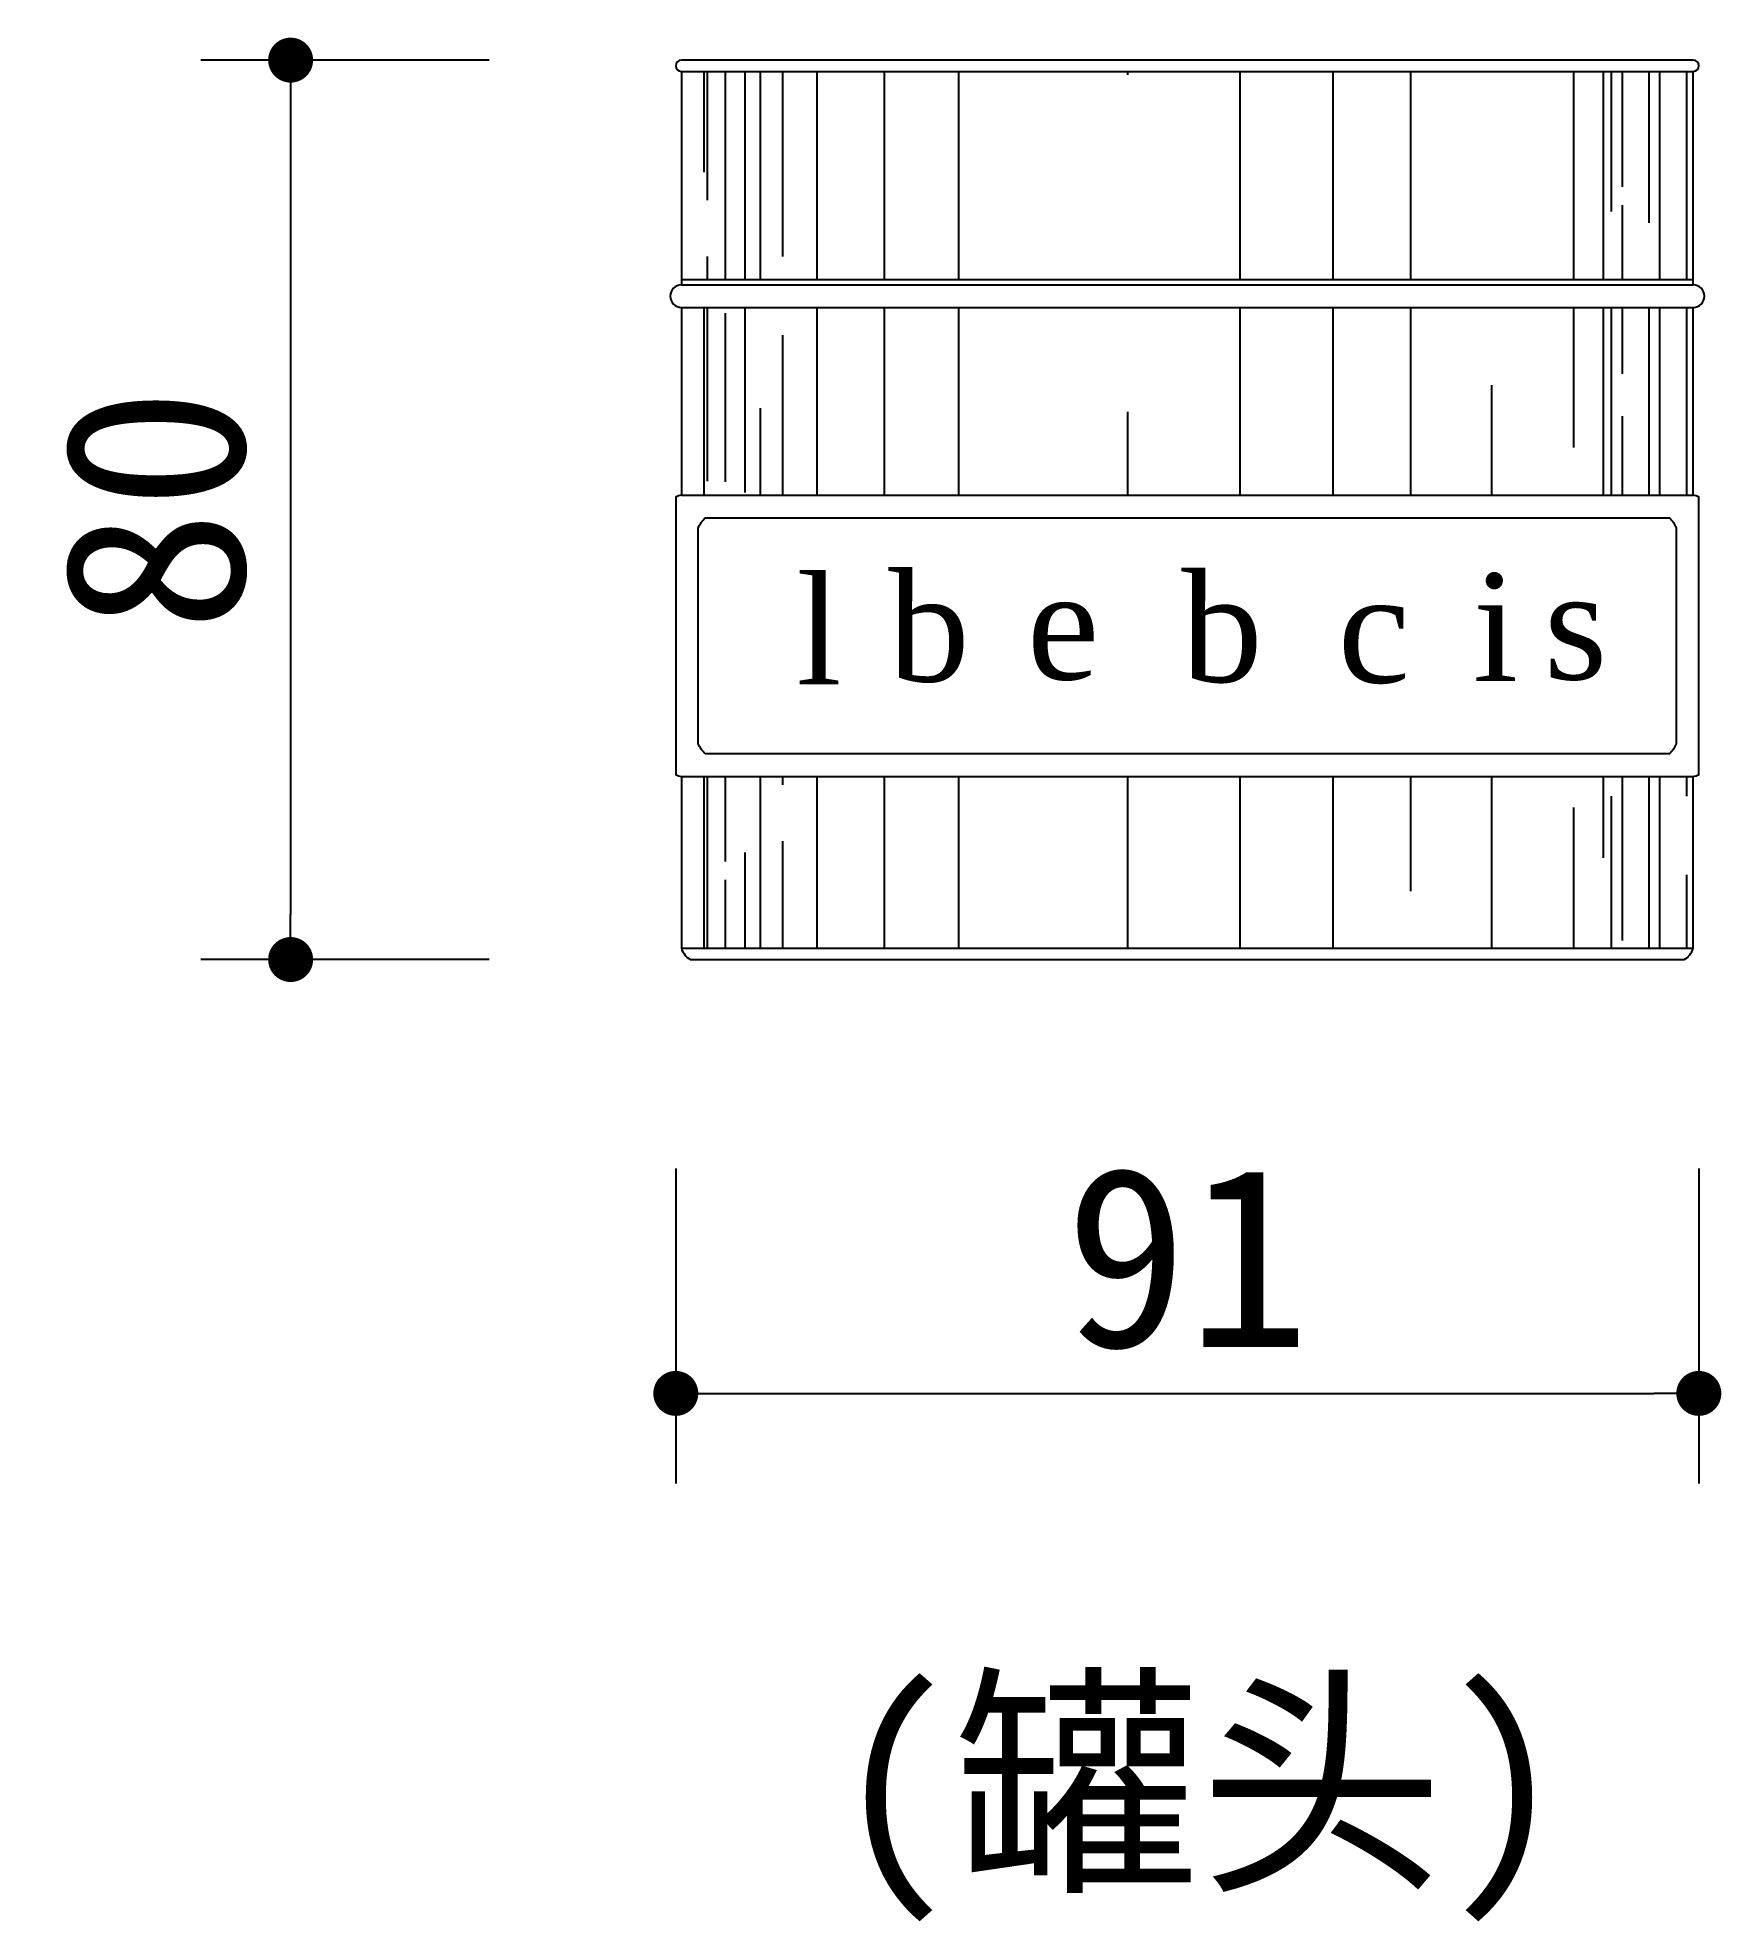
# Model space of a CAD drawing. Extents: x 636 to 786, y 1488 to 1655.
import ezdxf
from ezdxf.enums import TextEntityAlignment as Align

# ---------------------------------------------------------------- set-up
doc = ezdxf.new("R2010")
doc.units = 0
doc.header["$MEASUREMENT"] = 0
doc.layers.get('0').update_dxf_attribs({"linetype": 'CONTINUOUS'})
doc.layers.get('DEFPOINTS').update_dxf_attribs({"linetype": 'CONTINUOUS'})
for name, color, linetype in [('3', 3, 'CONTINUOUS'), ('7', 7, 'CONTINUOUS'), ('BH', 3, 'CONTINUOUS'), ('DIM', 3, 'CONTINUOUS'), ('TEXT', 3, 'CONTINUOUS')]:
    doc.layers.add(name, color=color, linetype=linetype)
doc.styles.add('HZ', font='simfang.ttf')
doc.styles.add('STYLE4', font='dutcheb.ttf')
doc.dimstyles.new('BOOK', dxfattribs={"dimscale": 8, "dimtxt": 2, "dimasz": 0.5, "dimexe": 1, "dimexo": 1, "dimgap": 0.5, "dimtad": 1, "dimdec": 0, "dimtxsty": 'HZ', "dimblk1": 'DOT', "dimblk2": 'DOT', "dimsah": 1, "dimcen": 0, "dimazin": 3, "dimtfac": 0.5, "dimtdec": 0, "dimtmove": 0, "dimatfit": 3, "dimtolj": 1, "dimtzin": 0})

# ---------------------------------------------------------------- blocks, each defined once
blk = doc.blocks.new('_DOT')
at = {"color": 0, "linetype": 'BYBLOCK'}
blk.add_line((-0.5, 0), (-1, 0), dxfattribs=at)
at = {"color": 0, "linetype": 'BYBLOCK', "const_width": 0.5}
blk.add_lwpolyline([(-0.25, 0, 1), (0.25, 0, 1)], format="xyb", close=True, dxfattribs=at)
blk = doc.blocks.new('*D1')
at = {"color": 0, "linetype": 'BYBLOCK'}
for p, q in [((1596.26, 1735.93), (1596.26, 1707.93)), ((1687.26, 1735.93), (1687.26, 1707.93)), ((1600.26, 1715.93), (1683.26, 1715.93))]:
    blk.add_line(p, q, dxfattribs=at)
at = {"layer": 'DEFPOINTS', "color": 0, "linetype": 'BYBLOCK'}
for p in [(1596.26, 1743.93), (1687.26, 1743.93), (1687.26, 1715.93)]:
    blk.add_point(p, dxfattribs=at)
at = {"color": 0, "linetype": 'BYBLOCK', "xscale": 4, "yscale": 4, "zscale": 4, "rotation": 180}
blk.add_blockref('_DOT', (1596.26, 1715.93), dxfattribs=at)
at = {"color": 0, "linetype": 'BYBLOCK', "xscale": 4, "yscale": 4, "zscale": 4}
blk.add_blockref('_DOT', (1687.26, 1715.93), dxfattribs=at)
at = {"color": 0, "linetype": 'BYBLOCK', "insert": (1641.76, 1727.93), "char_height": 16, "attachment_point": 5, "style": 'HZ'}
blk.add_mtext('\\A1;91', dxfattribs=at)
blk = doc.blocks.new('*D0')
at = {"color": 0, "linetype": 'BYBLOCK'}
for p, q in [((1579.67, 1834.52), (1554, 1834.52)), ((1562, 1830.52), (1562, 1758.52)), ((1579.67, 1754.52), (1554, 1754.52))]:
    blk.add_line(p, q, dxfattribs=at)
at = {"layer": 'DEFPOINTS', "color": 0, "linetype": 'BYBLOCK'}
for p in [(1587.67, 1834.52), (1562, 1754.52), (1587.67, 1754.52)]:
    blk.add_point(p, dxfattribs=at)
at = {"color": 0, "linetype": 'BYBLOCK', "xscale": 4, "yscale": 4, "zscale": 4}
for p, rotation in [((1562, 1834.52), 90), ((1562, 1754.52), 270)]:
    blk.add_blockref('_DOT', p, dxfattribs=dict(at, rotation=rotation))
at = {"color": 0, "linetype": 'BYBLOCK', "insert": (1550, 1794.52), "char_height": 16, "attachment_point": 5, "rotation": 90, "style": 'HZ'}
blk.add_mtext('\\A1;80', dxfattribs=at)

msp = doc.modelspace()

# ---------------------------------------------------------------- hatches: boundary and pattern name
at = {"layer": 'BH'}
h = msp.add_hatch(dxfattribs=at)
h.set_pattern_fill('AR-RROOF', color=256, scale=5, angle=90, style=0)
h.set_pattern_definition([(90, (1125.6255, 1072.255), (-5, 11), [75, -10, 25, -5]), (90, (1123.1255, 1078.905), (-6.65, -5), [15, -1.65, 30, -3.75]), (90, (1121.3755, 1074.755), (-3.35, 26), [40, -7, 20, -5])])
h.paths.add_polyline_path([(703.63, 1652.23), (693.61, 1652.23), (693.61, 1633.73), (703.63, 1633.73)])
h.paths.add_polyline_path([(703.63, 1631.23), (693.61, 1631.23), (693.61, 1614.52), (703.63, 1614.52)])
h.paths.add_polyline_path([(703.63, 1589.52), (693.61, 1589.52), (693.61, 1574.23), (703.63, 1574.23)])
h.paths.add_polyline_path([(783.61, 1652.23), (772.19, 1652.23), (772.19, 1633.73), (783.61, 1633.73)])
h.paths.add_polyline_path([(783.61, 1631.23), (772.19, 1631.23), (772.19, 1614.52), (783.61, 1614.52)])
h.paths.add_polyline_path([(783.61, 1589.52), (772.19, 1589.52), (772.19, 1574.23), (783.61, 1574.23)])
h = msp.add_hatch(dxfattribs=at)
h.set_pattern_fill('AR-RROOF', color=256, scale=30, angle=90, style=0)
h.set_pattern_definition([(90, (1125.625, 1072.255), (-30, 66), [450, -60, 150, -30]), (90, (1110.625, 1112.155), (-39.9, -30), [90, -9.9, 180, -22.5]), (90, (1100.125, 1087.255), (-20.1, 156), [240, -42, 120, -30])])
h.paths.add_polyline_path([(732.72, 1652.23), (703.63, 1652.23), (703.63, 1633.73), (732.72, 1633.73)])
h.paths.add_polyline_path([(732.72, 1631.23), (703.63, 1631.23), (703.63, 1614.52), (732.72, 1614.52)])
h.paths.add_polyline_path([(732.72, 1589.52), (703.63, 1589.52), (703.63, 1574.23), (732.72, 1574.23)])
h.paths.add_polyline_path([(772.19, 1652.23), (750.32, 1652.23), (750.32, 1633.73), (772.19, 1633.73)])
h.paths.add_polyline_path([(772.19, 1631.23), (750.32, 1631.23), (750.32, 1614.52), (772.19, 1614.52)])
h.paths.add_polyline_path([(772.19, 1589.52), (750.32, 1589.52), (750.32, 1574.23), (772.19, 1574.23)])
h = msp.add_hatch(dxfattribs=at)
h.set_pattern_fill('AR-RROOF', color=256, scale=40, angle=90, style=0)
h.set_pattern_definition([(90, (1125.625, 1072.255), (-40, 88), [600, -80, 200, -40]), (90, (1105.625, 1125.455), (-53.2, -40), [120, -13.2, 240, -30]), (90, (1091.625, 1092.255), (-26.8, 208), [320, -56, 160, -40])])
h.paths.add_polyline_path([(750.32, 1652.23), (732.72, 1652.23), (732.72, 1633.73), (750.32, 1633.73)])
h.paths.add_polyline_path([(750.32, 1631.23), (732.72, 1631.23), (732.72, 1614.52), (750.32, 1614.52)])
h.paths.add_polyline_path([(750.32, 1589.52), (732.72, 1589.52), (732.72, 1574.23), (750.32, 1574.23)])

# ---------------------------------------------------------------- linework, layer by layer
at = {"layer": '3'}
for p, q in [((693.61, 1633.73), (783.61, 1633.73)), ((693.61, 1633.23), (783.61, 1633.23)), ((693.61, 1631.23), (783.61, 1631.23)), ((693.61, 1574.23), (783.61, 1574.23))]:
    msp.add_line(p, q, dxfattribs=at)
at = {"layer": '7'}
for p, q in [((693.61, 1652.23), (783.61, 1652.23)), ((693.61, 1614.52), (783.61, 1614.52)), ((693.61, 1589.52), (783.61, 1589.52))]:
    msp.add_line(p, q, dxfattribs=at)
for points in [[(693.61, 1574.23, 0.197355), (694.4, 1573.23), (782.82, 1573.23, 0.197355), (783.61, 1574.23), (783.61, 1589.52, 0.081443), (784.11, 1589.67), (784.11, 1614.38, 0.081443), (783.61, 1614.52), (783.61, 1631.23, 1), (783.61, 1633.23), (783.61, 1652.23, 1), (783.61, 1653.23), (693.61, 1653.23, 1), (693.61, 1652.23), (693.61, 1633.23, 1), (693.61, 1631.23), (693.61, 1614.52, 0.081443), (693.11, 1614.38), (693.11, 1589.67, 0.081443), (693.61, 1589.52)], [(695.73, 1591.52, -0.096675), (695.11, 1592.43), (695.11, 1611.61, -0.096675), (695.73, 1612.52), (781.49, 1612.52, -0.096675), (782.11, 1611.61), (782.11, 1592.43, -0.096675), (781.49, 1591.52)]]:
    msp.add_lwpolyline(points, format="xyb", close=True, dxfattribs=at)

# ---------------------------------------------------------------- texts
at = {"layer": '3', "color": 3, "style": 'STYLE4'}
for s, p in [('l ', (707.67, 1597.72)), ('b', (715.63, 1597.96)), ('b', (741.69, 1597.92)), ('i', (766.02, 1598)), ('e', (727.56, 1598.14)), ('c', (755.21, 1597.86)), ('s', (773.15, 1598.15))]:
    msp.add_text(s, height=9.6, dxfattribs=at).set_placement(p, align=Align.CENTER)
at = {"layer": 'TEXT', "linetype": 'BYBLOCK', "style": 'HZ'}
msp.add_text('(罐头)', height=16, dxfattribs=at).set_placement((706.94, 1491.95))

# ---------------------------------------------------------------- dimensions: what is measured, and where the dimension line sits
at = {"layer": 'DIM'}
dim = msp.add_linear_dim(base=(658.85, 1573.23), p1=(684.53, 1653.23), p2=(684.53, 1573.23), angle=90, dimstyle='BOOK', dxfattribs=at)
dim.commit()
dim.dimension.update_dxf_attribs({"geometry": '*D0', "text_midpoint": (646.85, 1613.23), "insert": (-903.15, -181.29)})
dim = msp.add_linear_dim(base=(784.11, 1534.64), p1=(693.11, 1562.64), p2=(784.11, 1562.64), dimstyle='BOOK', dxfattribs=at)
dim.commit()
dim.dimension.update_dxf_attribs({"geometry": '*D1', "text_midpoint": (738.61, 1546.64), "insert": (-903.15, -181.29)})

doc.saveas('drawing.dxf')
